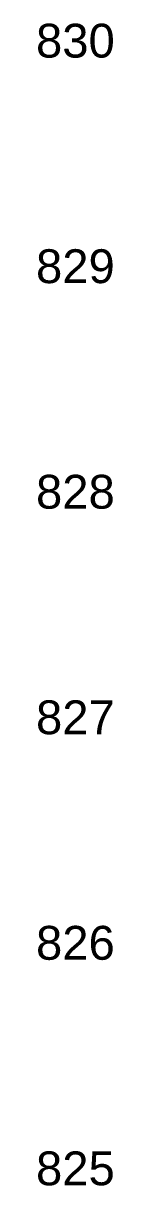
# Model space of a CAD drawing. Header units: millimetres. Extents: x 2757 to 35141, y 547 to 28513.
# Drawn here: x 33162.2 to 33165.6, y 27285 to 27336.6 of the extents above; entities that cross this region are included whole.
import ezdxf
from ezdxf.enums import TextEntityAlignment as Align

# ---------------------------------------------------------------- set-up
doc = ezdxf.new("R2010")
doc.units = ezdxf.units.MM
doc.layers.add('CS_Drawing', color=7, linetype='Continuous')
doc.styles.get("Standard").update_dxf_attribs({"font": 'arial.ttf'})

msp = doc.modelspace()

# ---------------------------------------------------------------- texts
at = {"layer": 'CS_Drawing'}
for s, p in [('830', (33162.15655, 27335.79126)), ('829', (33162.15655, 27325.79126)), ('828', (33162.15655, 27315.79126)), ('827', (33162.15655, 27305.79126)), ('826', (33162.15655, 27295.79126)), ('825', (33162.15655, 27285.79126)), ('825', (33162.15655, 27285.79126))]:
    msp.add_text(s, height=1.5, dxfattribs=at).set_placement(p, align=Align.MIDDLE_LEFT)

doc.saveas('drawing.dxf')
